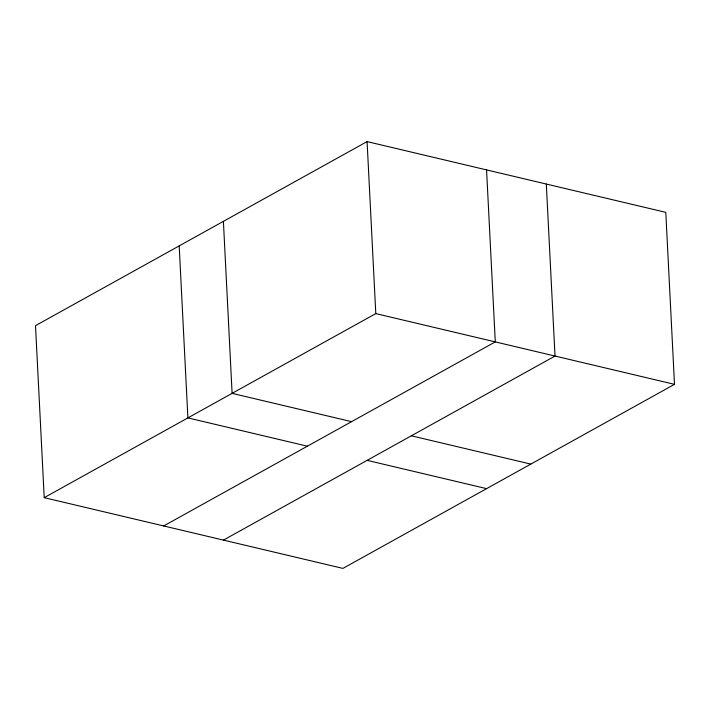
<?xml version="1.0" encoding="UTF-8"?>
<svg xmlns="http://www.w3.org/2000/svg" width="710" height="710" viewBox="0 0 710 710"><rect width="100%" height="100%" fill="white"/><g stroke="black" fill="none" stroke-linecap="round" stroke-linejoin="round"><path stroke-width="1.06" d="M367.088 141.601L35.5 325.659L44.215 497.657L342.912 568.399L674.5 384.341L665.785 212.343L367.088 141.601L375.794 313.598L44.215 497.657M163.69 525.95L495.278 341.892L486.563 169.894M223.437 540.106L555.016 356.047L546.309 184.05M375.794 313.598L674.5 384.341M351.592 421.651L232.108 393.358L223.401 221.36M411.33 435.798L530.814 464.1M307.377 446.191L187.901 417.897L179.186 245.9M367.123 460.346L486.598 488.64"/></g></svg>
